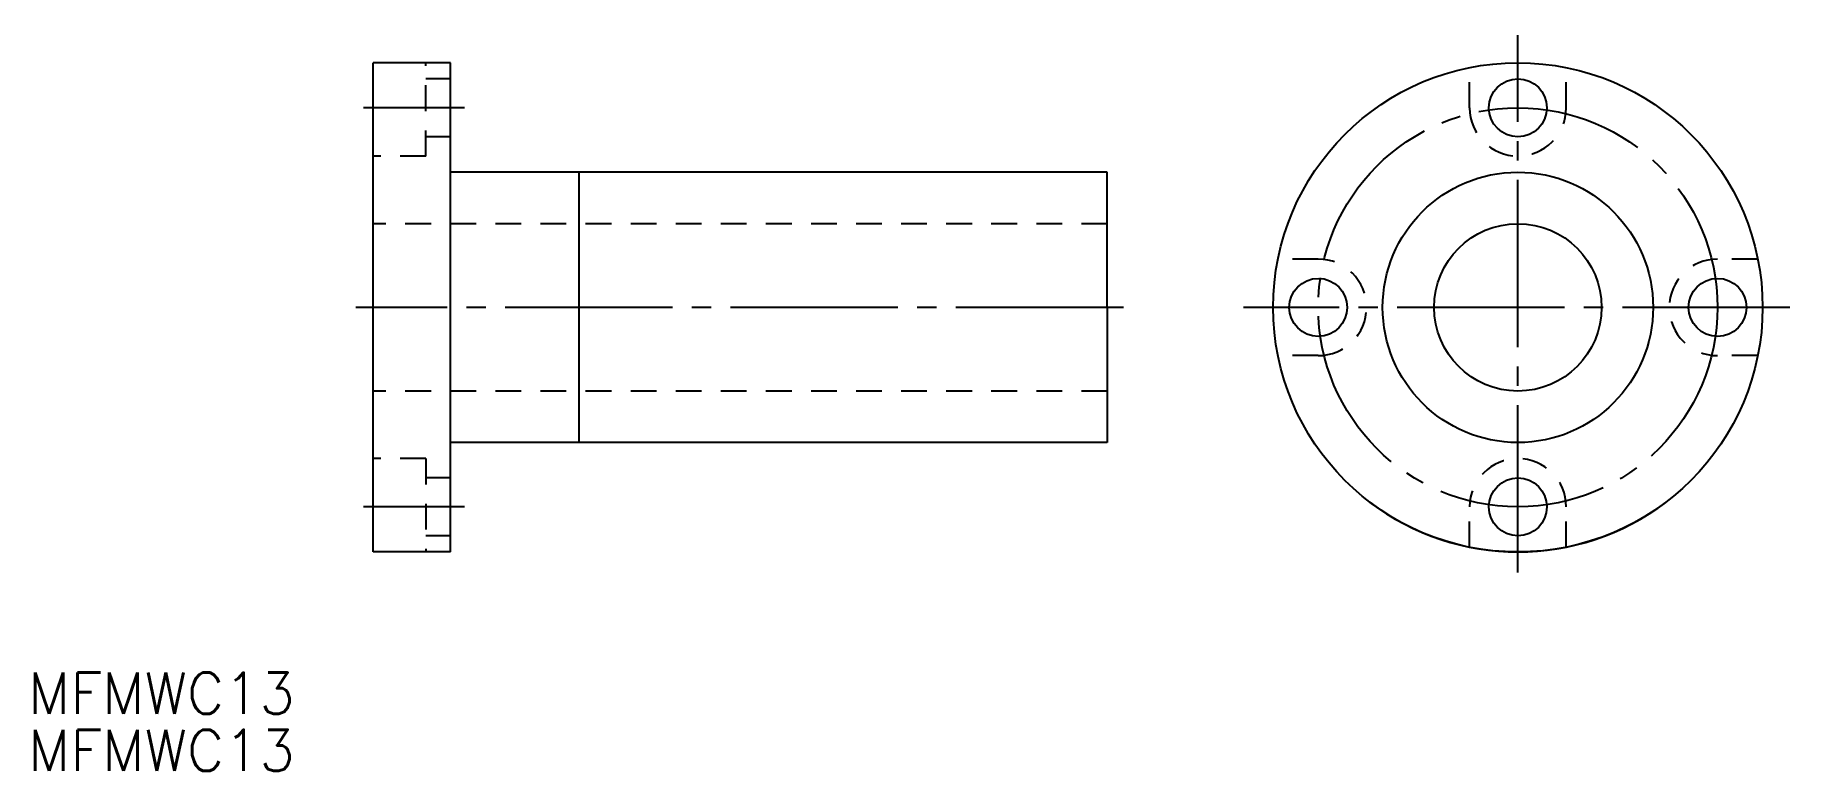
# Model space of a CAD drawing. Extents: x 80 to 216, y 139 to 196.
import ezdxf

# ---------------------------------------------------------------- set-up
doc = ezdxf.new("R2010")
doc.units = 0
doc.linetypes.add('CENTER', pattern=[17.5, 13, -1.5, 1.5, -1.5])
doc.linetypes.add('DASHED', pattern=[3.5, 2, -1.5])
doc.layers.get('0').update_dxf_attribs({"linetype": 'CONTINUOUS'})
doc.layers.add('CENTER', color=1, linetype='CENTER')
doc.styles.get("Standard").update_dxf_attribs({"font": 'txt.shx', "bigfont": '@extfont2.shx'})

msp = doc.modelspace()

# ---------------------------------------------------------------- linework, layer by layer
at = {"color": 7, "linetype": 'CONTINUOUS'}
for p, q in [((112.3, 193.71), (106.3, 193.71)), ((106.3, 155.71), (106.3, 193.71)), ((112.3, 155.71), (112.3, 193.71)), ((163.3, 185.21), (112.3, 185.21)), ((122.3, 164.21), (122.3, 185.21)), ((163.3, 174.71), (163.3, 185.21)), ((163.3, 174.71), (163.3, 164.21)), ((163.3, 164.21), (112.3, 164.21)), ((112.3, 155.71), (106.3, 155.71))]:
    msp.add_line(p, q, dxfattribs=at)
at = {"color": 3, "linetype": 'DASHED'}
for p, q in [((110.4, 186.46), (110.4, 193.71)), ((112.3, 192.46), (110.4, 192.46)), ((191.43, 190.21), (191.43, 193.32)), ((198.93, 190.21), (198.93, 193.32)), ((112.3, 187.96), (110.4, 187.96)), ((110.4, 186.46), (106.3, 186.46)), ((163.3, 181.21), (106.3, 181.21)), ((179.68, 178.46), (176.56, 178.46)), ((213.8, 178.46), (210.68, 178.46)), ((179.68, 170.96), (176.56, 170.96)), ((213.8, 170.96), (210.68, 170.96)), ((163.3, 168.21), (106.3, 168.21)), ((110.4, 162.96), (106.3, 162.96)), ((110.4, 162.96), (110.4, 155.71)), ((112.3, 161.46), (110.4, 161.46)), ((191.43, 156.09), (191.43, 159.21)), ((198.93, 156.09), (198.93, 159.21)), ((112.3, 156.96), (110.4, 156.96))]:
    msp.add_line(p, q, dxfattribs=at)
at = {"color": 7, "linetype": 'CONTINUOUS'}
for centre, radius in [((195.18, 174.71), 19), ((195.18, 190.21), 2.25), ((195.18, 174.71), 10.5), ((195.18, 174.71), 6.5), ((179.68, 174.71), 2.25), ((210.68, 174.71), 2.25), ((195.18, 159.21), 2.25)]:
    msp.add_circle(centre, radius, dxfattribs=at)
at = {"color": 3, "linetype": 'DASHED'}
for centre, start, end in [((195.18, 190.21), 180, 0), ((179.68, 174.71), 270, 90), ((210.68, 174.71), 90, 270), ((195.18, 159.21), 0, 180)]:
    msp.add_arc(centre, 3.75, start, end, dxfattribs=at)
at = {"color": 3, "linetype": 'CONTINUOUS'}
msp.add_arc((195.18, 174.71), 19, 232.7522, 307.2478, dxfattribs=at)
at = {"layer": 'CENTER', "color": 1, "linetype": 'CENTER'}
for p, q in [((195.18, 154.12), (195.18, 195.86)), ((113.4, 190.21), (105.57, 190.21)), ((164.55, 174.71), (104.95, 174.71)), ((216.3, 174.71), (173.88, 174.71)), ((113.4, 159.21), (105.57, 159.21))]:
    msp.add_line(p, q, dxfattribs=at)
msp.add_circle((195.18, 174.71), 15.5, dxfattribs=at)

# ---------------------------------------------------------------- texts
at = {"color": 7, "linetype": 'CONTINUOUS'}
for p in [(79.51, 143.14), (79.51, 138.7)]:
    msp.add_text('MFMWC13', height=3.2, dxfattribs=at).set_placement(p)

doc.saveas('drawing.dxf')
